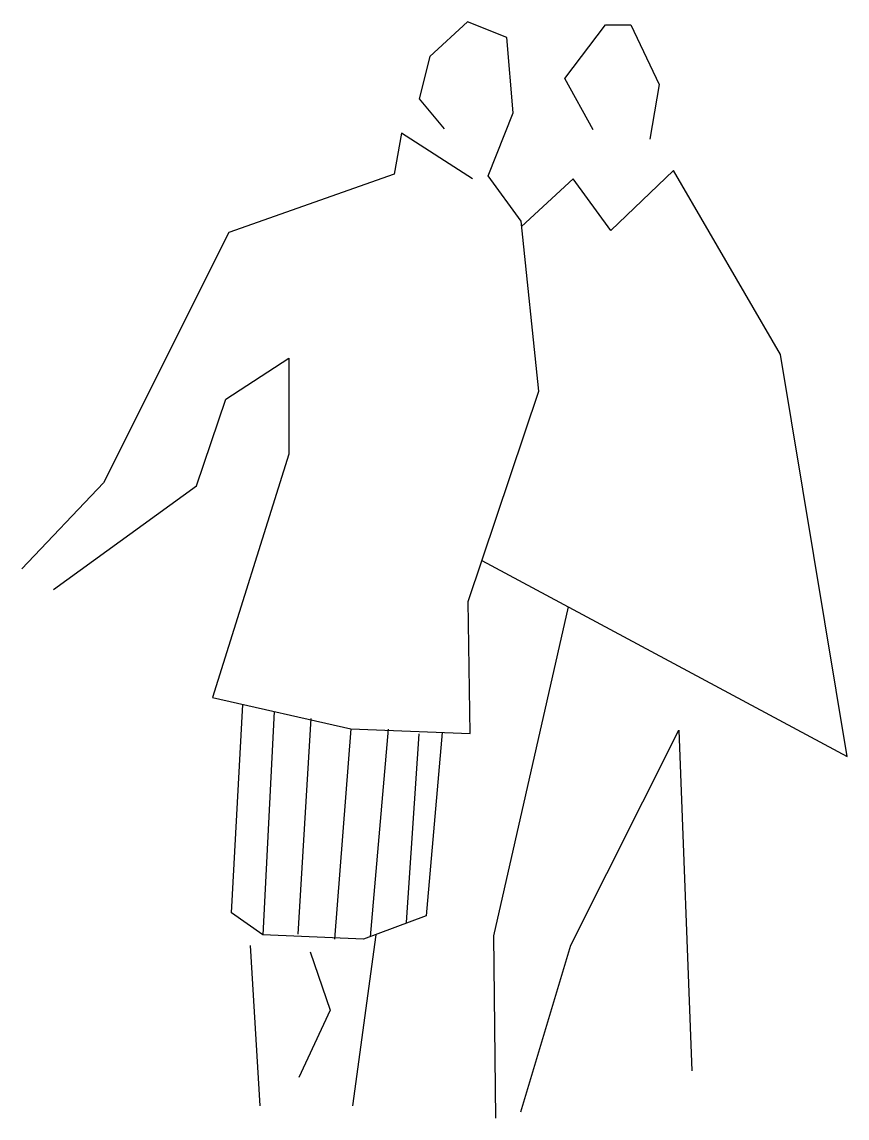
# Model space of a CAD drawing. Extents: x -0.67 to 0.66, y -0.01 to 1.76.
import ezdxf

# ---------------------------------------------------------------- set-up
doc = ezdxf.new("R2010")
doc.units = 0
doc.header["$LTSCALE"] = 10
doc.header["$MEASUREMENT"] = 0
doc.layers.get('0').update_dxf_attribs({"linetype": 'CONTINUOUS'})

msp = doc.modelspace()

# ---------------------------------------------------------------- linework, layer by layer
for p, q in [((-0.2623, 0.6475), (-0.2805, 0.2865)), ((-0.2031, 0.6361), (-0.2239, 0.2873)), ((-0.1387, 0.6194), (-0.1646, 0.2797)), ((-0.0782, 0.6189), (-0.107, 0.2835)), ((-0.0285, 0.6113), (-0.0493, 0.3063))]:
    msp.add_line(p, q)
for points in [[(-0.619, 0.8444), (-0.3879, 1.0121), (-0.3402, 1.1521), (-0.2388, 1.2182), (-0.2386, 1.0631), (-0.3621, 0.6699), (-0.1387, 0.6194), (0.0541, 0.6117), (0.051, 0.8249), (0.1652, 1.165), (0.1366, 1.4398), (0.0836, 1.513), (0.124, 1.6145), (0.1138, 1.7363), (0.0499, 1.7616), (-0.0109, 1.7057), (-0.0282, 1.6375), (0.0124, 1.589)], [(0.2531, 1.5871), (0.2074, 1.6704), (0.2732, 1.7568), (0.3138, 1.7568), (0.3596, 1.6605), (0.3445, 1.572)], [(0.0582, 1.5079), (-0.0565, 1.5817), (-0.0687, 1.5157), (-0.3354, 1.4211), (-0.538, 1.017), (-0.6698, 0.8777)], [(0.0733, 0.8913), (0.6632, 0.5747), (0.5559, 1.2242), (0.383, 1.5213), (0.2816, 1.4247), (0.2206, 1.508), (0.1375, 1.431)], [(0.2128, 0.8164), (0.0922, 0.2847), (0.0954, -0.0096)], [(0.0093, 0.6135), (-0.0166, 0.3172), (-0.1181, 0.2794), (-0.2805, 0.2865), (-0.3313, 0.322), (-0.3128, 0.6588)], [(0.136, 0.0006), (0.2169, 0.2696), (0.3913, 0.6171), (0.4122, 0.0669)], [(-0.0978, 0.2867), (-0.1359, 0.0104)], [(-0.3008, 0.2691), (-0.2852, 0.0102)], [(-0.2043, 0.259), (-0.1716, 0.1648), (-0.2222, 0.056)]]:
    msp.add_lwpolyline(points)

doc.saveas('drawing.dxf')
